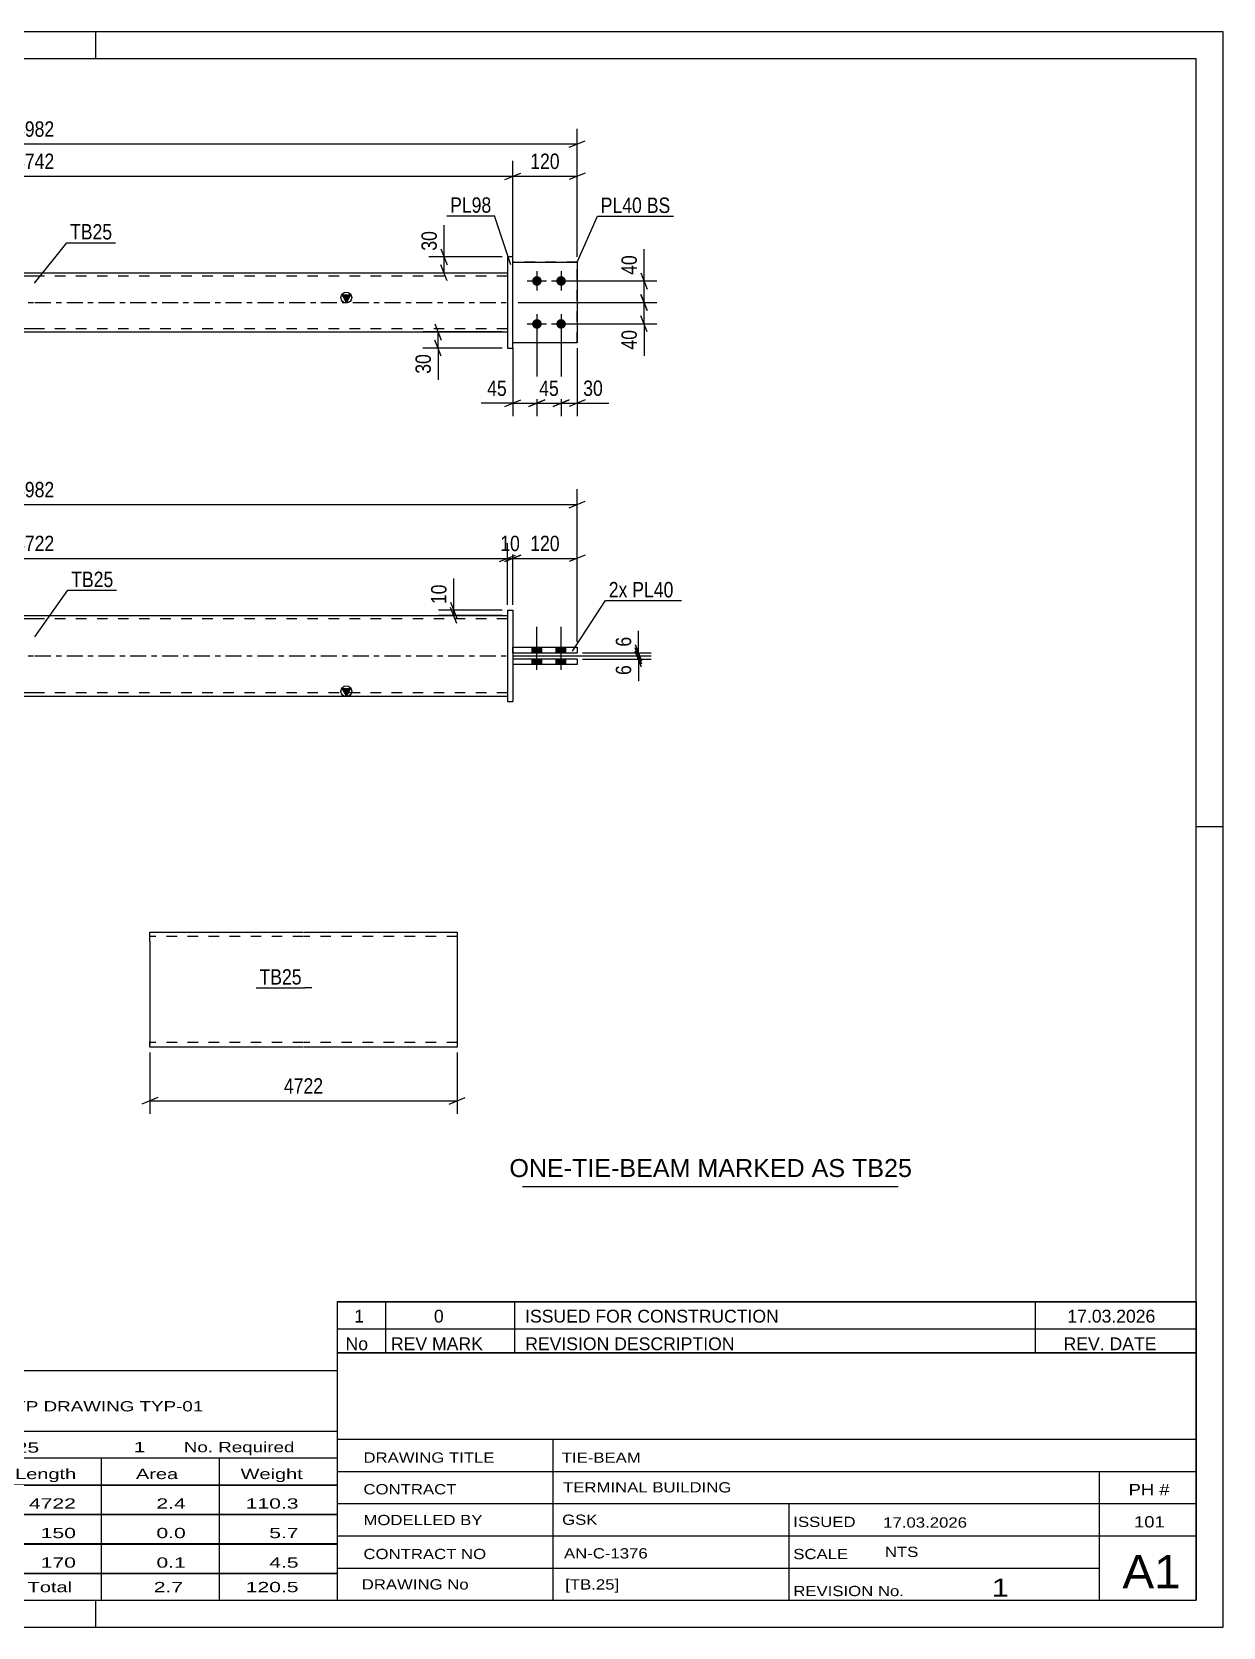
# Model space of a CAD drawing. Header units: millimetres. Extents: x 0 to 420, y 0 to 297.
# Drawn here: x 198.1 to 420, y 0 to 297 of the extents above; entities that cross this region are included whole.
import ezdxf

# ---------------------------------------------------------------- set-up
doc = ezdxf.new("R2010")
doc.units = ezdxf.units.MM
doc.linetypes.add('DXK_LINE_DOT2', pattern=[3.9198, 1.9599, -1.9599])
doc.linetypes.add('DXK_LINE_DOT3', pattern=[5.9187, 2.979, -0.9799, 0.9799, -0.9799])
doc.styles.add('Arial', font='ARIAL.TTF', dxfattribs={"height": 0.2})
doc.styles.add('Arial Narrow', font='ARIALN.TTF', dxfattribs={"height": 0.2})

# ---------------------------------------------------------------- blocks, each defined once
blk = doc.blocks.new('Unknown-585763447-1163')
at = {"color": 5, "linetype": 'Continuous'}
for p, q in [((420, 297), (0, 297)), ((210, 292), (210, 297)), ((420, 0), (420, 297)), ((415, 292), (5, 292)), ((415, 5), (415, 292)), ((420, 149), (415, 149)), ((5, 5), (415, 5)), ((210, 0), (210, 5)), ((0, 0), (420, 0))]:
    blk.add_line(p, q, dxfattribs=at)
blk = doc.blocks.new('Part-585763447-2085 - 2061')
at = {"color": 2, "linetype": 'Continuous'}
for p, q in [((286.69, 189.34), (286.69, 172.34)), ((286.69, 189.34), (287.69, 189.34)), ((287.69, 189.34), (287.69, 172.34)), ((286.69, 172.34), (287.69, 172.34))]:
    blk.add_line(p, q, dxfattribs=at)
blk = doc.blocks.new('Bolt-585763447-2069 - 2061')
at = {"linetype": 'Continuous'}
for points in [[(293.09, 182.42), (291.29, 182.42), (291.29, 181.42), (293.09, 181.42)], [(293.09, 182.42), (291.29, 182.42), (291.29, 181.42), (293.09, 181.42)], [(297.59, 182.42), (295.79, 182.42), (295.79, 181.42), (297.59, 181.42)], [(297.59, 182.42), (295.79, 182.42), (295.79, 181.42), (297.59, 181.42)], [(293.09, 180.22), (291.29, 180.22), (291.29, 179.22), (293.09, 179.22)], [(293.09, 180.22), (291.29, 180.22), (291.29, 179.22), (293.09, 179.22)], [(297.59, 180.22), (295.79, 180.22), (295.79, 179.22), (297.59, 179.22)], [(297.59, 180.22), (295.79, 180.22), (295.79, 179.22), (297.59, 179.22)]]:
    blk.add_hatch(color=1, dxfattribs=at).paths.add_polyline_path(points)
at = {"color": 1, "linetype": 'Continuous'}
for p, q in [((292.19, 178.22), (292.19, 186.22)), ((292.19, 178.22), (292.19, 186.22)), ((296.69, 178.22), (296.69, 186.22)), ((296.69, 178.22), (296.69, 186.22)), ((291.29, 181.42), (291.29, 182.42)), ((291.29, 181.42), (291.29, 182.42)), ((293.09, 181.42), (293.09, 182.42)), ((293.09, 181.42), (293.09, 182.42)), ((295.79, 181.42), (295.79, 182.42)), ((295.79, 181.42), (295.79, 182.42)), ((297.59, 181.42), (297.59, 182.42)), ((297.59, 181.42), (297.59, 182.42)), ((291.29, 179.22), (291.29, 180.22)), ((291.29, 179.22), (291.29, 180.22)), ((293.09, 179.22), (293.09, 180.22)), ((293.09, 179.22), (293.09, 180.22)), ((295.79, 179.22), (295.79, 180.22)), ((295.79, 179.22), (295.79, 180.22)), ((297.59, 179.22), (297.59, 180.22)), ((297.59, 179.22), (297.59, 180.22))]:
    blk.add_line(p, q, dxfattribs=at)
blk = doc.blocks.new('Part-585763447-2090 - 2061')
at = {"color": 2, "linetype": 'Continuous'}
for p, q in [((287.69, 182.42), (299.69, 182.42)), ((287.69, 181.42), (299.69, 181.42)), ((299.69, 182.42), (299.69, 181.42))]:
    blk.add_line(p, q, dxfattribs=at)
at = {"color": 7, "linetype": 'DXK_LINE_DOT2'}
blk.add_line((287.69, 181.42), (287.69, 182.42), dxfattribs=at)
blk = doc.blocks.new('Part-585763447-2095 - 2061')
at = {"color": 2, "linetype": 'Continuous'}
for p, q in [((299.69, 180.22), (287.69, 180.22)), ((299.69, 179.22), (287.69, 179.22)), ((299.69, 180.22), (299.69, 179.22))]:
    blk.add_line(p, q, dxfattribs=at)
at = {"color": 7, "linetype": 'DXK_LINE_DOT2'}
blk.add_line((287.69, 180.22), (287.69, 179.22), dxfattribs=at)
blk = doc.blocks.new('Part-585763447-2100 - 2061')
at = {"linetype": 'Continuous'}
blk.add_hatch(color=2, dxfattribs=at).paths.add_polyline_path([(256.69, 173.34), (255.89, 174.74), (257.49, 174.74)])
at = {"color": 2, "linetype": 'Continuous'}
for p, q in [((110.59, 188.34), (198.59, 188.34)), ((198.69, 188.34), (286.69, 188.34)), ((110.59, 173.34), (198.59, 173.34)), ((198.69, 173.34), (286.69, 173.34)), ((256.69, 173.34), (255.89, 174.74)), ((255.89, 174.74), (257.49, 174.74)), ((257.49, 174.74), (256.69, 173.34))]:
    blk.add_line(p, q, dxfattribs=at)
at = {"color": 7, "linetype": 'DXK_LINE_DOT2'}
for p, q in [((110.59, 173.34), (110.59, 188.34)), ((198.59, 187.74), (110.59, 187.74)), ((286.69, 187.74), (198.69, 187.74)), ((286.69, 188.34), (286.69, 173.34)), ((198.59, 173.94), (110.59, 173.94)), ((286.69, 173.94), (198.69, 173.94))]:
    blk.add_line(p, q, dxfattribs=at)
at = {"color": 7, "linetype": 'DXK_LINE_DOT3'}
for p, q in [((110.59, 180.84), (198.59, 180.84)), ((198.69, 180.84), (286.69, 180.84))]:
    blk.add_line(p, q, dxfattribs=at)
at = {"color": 2, "linetype": 'Continuous'}
blk.add_circle((256.69, 174.24), 1, dxfattribs=at)
blk = doc.blocks.new('Bolt-585763447-1723 - 1718')
at = {"linetype": 'Continuous'}
for points in [[(292.19, 251.53, -1), (292.19, 249.73, -1)], [(296.69, 251.53, -1), (296.69, 249.73, -1)], [(292.19, 243.53, -1), (292.19, 241.73, -1)], [(296.69, 243.53, -1), (296.69, 241.73, -1)]]:
    blk.add_hatch(color=1, dxfattribs=at).paths.add_polyline_path(points)
at = {"color": 1, "linetype": 'Continuous'}
for p, q in [((290.39, 250.63), (293.99, 250.63)), ((292.19, 252.43), (292.19, 248.83)), ((294.89, 250.63), (298.49, 250.63)), ((296.69, 252.43), (296.69, 248.83)), ((292.19, 244.43), (292.19, 240.83)), ((296.69, 244.43), (296.69, 240.83)), ((290.39, 242.63), (293.99, 242.63)), ((294.89, 242.63), (298.49, 242.63))]:
    blk.add_line(p, q, dxfattribs=at)
blk = doc.blocks.new('Part-585763447-1739 - 1718')
at = {"color": 2, "linetype": 'Continuous'}
for p, q in [((286.69, 255.13), (286.69, 238.13)), ((287.69, 255.13), (286.69, 255.13)), ((287.69, 238.13), (287.69, 255.13)), ((286.69, 238.13), (287.69, 238.13))]:
    blk.add_line(p, q, dxfattribs=at)
blk = doc.blocks.new('Part-585763447-1764 - 1718')
at = {"color": 2, "linetype": 'Continuous'}
for p, q in [((287.69, 254.13), (299.69, 254.13)), ((299.69, 254.13), (299.69, 239.13)), ((299.69, 239.13), (287.69, 239.13))]:
    blk.add_line(p, q, dxfattribs=at)
at = {"color": 7, "linetype": 'DXK_LINE_DOT2'}
blk.add_line((287.69, 239.13), (287.69, 254.13), dxfattribs=at)
blk = doc.blocks.new('Part-585763447-1769 - 1718')
at = {"color": 7, "linetype": 'DXK_LINE_DOT2'}
for p, q in [((299.69, 254.13), (287.69, 254.13)), ((287.69, 239.13), (287.69, 254.13)), ((299.69, 239.13), (299.69, 254.13)), ((299.69, 239.13), (287.69, 239.13))]:
    blk.add_line(p, q, dxfattribs=at)
blk = doc.blocks.new('Part-585763447-1774 - 1718')
at = {"linetype": 'Continuous'}
blk.add_hatch(color=2, dxfattribs=at).paths.add_polyline_path([(256.69, 246.63), (255.89, 248.03), (257.49, 248.03)])
at = {"color": 2, "linetype": 'Continuous'}
for p, q in [((110.59, 252.13), (198.59, 252.13)), ((198.69, 252.13), (286.69, 252.13)), ((256.69, 246.63), (255.89, 248.03)), ((255.89, 248.03), (257.49, 248.03)), ((257.49, 248.03), (256.69, 246.63)), ((110.59, 241.13), (198.59, 241.13)), ((198.69, 241.13), (286.69, 241.13))]:
    blk.add_line(p, q, dxfattribs=at)
at = {"color": 7, "linetype": 'DXK_LINE_DOT2'}
for p, q in [((110.59, 252.13), (110.59, 241.13)), ((198.59, 251.53), (110.59, 251.53)), ((286.69, 251.53), (198.69, 251.53)), ((286.69, 252.13), (286.69, 241.13)), ((198.59, 241.73), (110.59, 241.73)), ((286.69, 241.73), (198.69, 241.73))]:
    blk.add_line(p, q, dxfattribs=at)
at = {"color": 7, "linetype": 'DXK_LINE_DOT3'}
for p, q in [((110.59, 246.63), (198.59, 246.63)), ((198.69, 246.63), (286.69, 246.63))]:
    blk.add_line(p, q, dxfattribs=at)
at = {"color": 2, "linetype": 'Continuous'}
blk.add_circle((256.69, 247.53), 1, dxfattribs=at)
blk = doc.blocks.new('Part-585763447-1429 - 1401')
at = {"color": 2, "linetype": 'Continuous'}
for p, q in [((220.1, 127.69), (220.1, 129.4)), ((220.1, 129.4), (248.67, 129.4)), ((248.77, 129.4), (277.34, 129.4)), ((277.34, 129.4), (277.34, 129.27)), ((277.34, 129.27), (277.34, 127.69)), ((220.1, 127.69), (220.1, 109.03)), ((277.34, 127.69), (277.34, 107.98)), ((220.1, 108.11), (220.1, 109.03)), ((220.1, 107.98), (220.1, 108.11)), ((248.67, 107.98), (220.1, 107.98)), ((277.34, 107.98), (248.77, 107.98))]:
    blk.add_line(p, q, dxfattribs=at)
at = {"color": 7, "linetype": 'DXK_LINE_DOT2'}
for p, q in [((248.67, 128.55), (220.1, 128.55)), ((277.34, 128.55), (248.77, 128.55)), ((277.34, 128.9), (277.34, 127.69)), ((220.1, 109.03), (220.1, 108.48)), ((220.1, 108.83), (220.1, 108.9)), ((248.67, 108.83), (220.1, 108.83)), ((277.34, 108.83), (248.77, 108.83)), ((277.34, 108.9), (277.34, 109.03)), ((277.34, 108.83), (277.34, 108.9)), ((277.34, 108.83), (277.34, 108.9))]:
    blk.add_line(p, q, dxfattribs=at)
blk = doc.blocks.new('StraightDimension-585763447-2163 - 2061')
at = {"color": 7, "linetype": 'Continuous'}
for p, q in [((97.59, 183.4), (97.59, 211.85)), ((299.69, 183.42), (299.69, 211.85)), ((99.09, 209.6), (96.09, 208.4)), ((97.59, 209), (299.69, 209)), ((298.19, 208.4), (301.19, 209.6))]:
    blk.add_line(p, q, dxfattribs=at)
at = {"color": 0}
blk.add_wipeout([(202.89, 209.75), (202.89, 213.95), (194.38, 213.95), (194.38, 209.75)], dxfattribs=at)
at = {"color": 3, "style": 'Arial Narrow'}
blk.add_text('4982', height=2.863, dxfattribs=at).set_placement((194.98, 210.35))
blk = doc.blocks.new('StraightDimension-585763447-2146 - 2061')
at = {"color": 7, "linetype": 'Continuous'}
for p, q in [((300.69, 181.42), (313.49, 181.42)), ((310.49, 182.92), (311.69, 179.92)), ((311.69, 179.34), (310.49, 182.34)), ((311.09, 180.84), (311.09, 181.42)), ((287.69, 180.84), (313.49, 180.84))]:
    blk.add_line(p, q, dxfattribs=at)
at = {"color": 0}
blk.add_wipeout([(310.34, 184.98), (306.14, 184.98), (306.14, 181.95), (310.34, 181.95)], dxfattribs=at)
at = {"color": 7, "linetype": 'Continuous'}
blk.add_line((311.09, 181.42), (311.09, 185.5), dxfattribs=at)
blk.add_line((311.09, 181.42), (311.09, 185.5), dxfattribs=at)
at = {"color": 3, "style": 'Arial Narrow'}
blk.add_text('6', height=2.86, rotation=90.0002, dxfattribs=at).set_placement((309.74, 182.55))
blk = doc.blocks.new('StraightDimension-585763447-2746 - 2061')
at = {"color": 7, "linetype": 'Continuous'}
for p, q in [((286.19, 198.38), (289.19, 199.58)), ((287.69, 190.34), (287.69, 201.83)), ((301.19, 199.58), (298.19, 198.38)), ((299.69, 183.42), (299.69, 201.83)), ((287.69, 198.98), (299.69, 198.98))]:
    blk.add_line(p, q, dxfattribs=at)
at = {"color": 0}
blk.add_wipeout([(297.03, 199.73), (297.03, 203.93), (290.34, 203.93), (290.34, 199.73)], dxfattribs=at)
at = {"color": 3, "style": 'Arial Narrow'}
blk.add_text('120', height=2.863, dxfattribs=at).set_placement((290.94, 200.33))
blk = doc.blocks.new('StraightDimension-585763447-2120 - 2061')
at = {"color": 7, "linetype": 'Continuous'}
for p, q in [((276.09, 190.84), (277.29, 187.84)), ((285.69, 189.34), (273.84, 189.34)), ((285.69, 188.34), (273.84, 188.34)), ((277.29, 186.84), (276.09, 189.84)), ((276.69, 188.34), (276.69, 189.34))]:
    blk.add_line(p, q, dxfattribs=at)
at = {"color": 0}
blk.add_wipeout([(275.94, 194.72), (271.74, 194.72), (271.74, 189.86), (275.94, 189.86)], dxfattribs=at)
at = {"color": 7, "linetype": 'Continuous'}
blk.add_line((276.69, 189.34), (276.69, 195.24), dxfattribs=at)
blk.add_line((276.69, 189.34), (276.69, 195.24), dxfattribs=at)
at = {"color": 3, "style": 'Arial Narrow'}
blk.add_text('10', height=2.863, rotation=90.0002, dxfattribs=at).set_placement((275.34, 190.46))
blk = doc.blocks.new('StraightDimension-585763447-2130 - 2061')
at = {"color": 7, "linetype": 'Continuous'}
for p, q in [((310.49, 182.34), (311.69, 179.34)), ((311.69, 178.72), (310.49, 181.72)), ((287.69, 180.84), (313.49, 180.84)), ((300.69, 180.22), (313.49, 180.22)), ((311.09, 180.22), (311.09, 180.84))]:
    blk.add_line(p, q, dxfattribs=at)
at = {"color": 0}
blk.add_wipeout([(310.34, 179.7), (306.14, 179.7), (306.14, 176.67), (310.34, 176.67)], dxfattribs=at)
at = {"color": 7, "linetype": 'Continuous'}
blk.add_line((311.09, 180.22), (311.09, 176.14), dxfattribs=at)
blk.add_line((311.09, 180.22), (311.09, 176.14), dxfattribs=at)
at = {"color": 3, "style": 'Arial Narrow'}
blk.add_text('6', height=2.86, rotation=90.0002, dxfattribs=at).set_placement((309.74, 177.27))
blk = doc.blocks.new('StraightDimension-585763447-2747 - 2061')
at = {"color": 7, "linetype": 'Continuous'}
for p, q in [((285.19, 198.38), (288.19, 199.58)), ((289.19, 199.58), (286.19, 198.38)), ((286.69, 190.34), (286.69, 201.83)), ((287.69, 190.34), (287.69, 201.83)), ((286.69, 198.98), (287.69, 198.98))]:
    blk.add_line(p, q, dxfattribs=at)
at = {"color": 0}
blk.add_wipeout([(289.62, 199.73), (289.62, 203.93), (284.76, 203.93), (284.76, 199.73)], dxfattribs=at)
at = {"color": 3, "style": 'Arial Narrow'}
blk.add_text('10', height=2.863, dxfattribs=at).set_placement((285.36, 200.33))
blk = doc.blocks.new('StraightDimension-585763447-2748 - 2061')
at = {"color": 7, "linetype": 'Continuous'}
for p, q in [((112.09, 199.58), (109.09, 198.38)), ((110.59, 190.34), (110.59, 201.83)), ((285.19, 198.38), (288.19, 199.58)), ((286.69, 190.34), (286.69, 201.83)), ((110.59, 198.98), (286.69, 198.98))]:
    blk.add_line(p, q, dxfattribs=at)
at = {"color": 0}
blk.add_wipeout([(202.89, 199.73), (202.89, 203.93), (194.38, 203.93), (194.38, 199.73)], dxfattribs=at)
at = {"color": 3, "style": 'Arial Narrow'}
blk.add_text('4722', height=2.863, dxfattribs=at).set_placement((194.98, 200.33))
blk = doc.blocks.new('StraightDimension-585763447-1979 - 1718')
at = {"color": 7, "linetype": 'Continuous'}
for p, q in [((288.69, 246.63), (314.55, 246.63)), ((311.55, 248.13), (312.75, 245.13)), ((312.15, 242.63), (312.15, 246.63)), ((312.75, 241.13), (311.55, 244.13)), ((297.69, 242.63), (314.55, 242.63))]:
    blk.add_line(p, q, dxfattribs=at)
at = {"color": 0}
blk.add_wipeout([(311.4, 242.11), (307.2, 242.11), (307.2, 237.25), (311.4, 237.25)], dxfattribs=at)
at = {"color": 7, "linetype": 'Continuous'}
blk.add_line((312.15, 242.63), (312.15, 236.72), dxfattribs=at)
blk.add_line((312.15, 242.63), (312.15, 236.72), dxfattribs=at)
at = {"color": 3, "style": 'Arial Narrow'}
blk.add_text('40', height=2.863, rotation=90.0002, dxfattribs=at).set_placement((310.8, 237.85))
blk = doc.blocks.new('StraightDimension-585763447-2033 - 1718')
at = {"color": 7, "linetype": 'Continuous'}
for p, q in [((292.19, 241.63), (292.19, 225.48)), ((287.69, 238.13), (287.69, 225.48)), ((286.19, 227.28), (289.19, 228.48)), ((287.69, 227.88), (292.19, 227.88)), ((293.69, 228.48), (290.69, 227.28))]:
    blk.add_line(p, q, dxfattribs=at)
at = {"color": 0}
blk.add_wipeout([(287.16, 228.63), (287.16, 232.83), (282.31, 232.83), (282.31, 228.63)], dxfattribs=at)
at = {"color": 7, "linetype": 'Continuous'}
blk.add_line((287.69, 227.88), (281.78, 227.88), dxfattribs=at)
blk.add_line((287.69, 227.88), (281.78, 227.88), dxfattribs=at)
at = {"color": 3, "style": 'Arial Narrow'}
blk.add_text('45', height=2.863, dxfattribs=at).set_placement((282.91, 229.23))
blk = doc.blocks.new('StraightDimension-585763447-1816 - 1718')
at = {"color": 7, "linetype": 'Continuous'}
for p, q in [((111.09, 270.73), (108.09, 269.53)), ((109.59, 255.13), (109.59, 272.98)), ((286.19, 269.53), (289.19, 270.73)), ((287.69, 255.13), (287.69, 272.98)), ((109.59, 270.13), (287.69, 270.13))]:
    blk.add_line(p, q, dxfattribs=at)
at = {"color": 0}
blk.add_wipeout([(202.89, 270.88), (202.89, 275.08), (194.38, 275.08), (194.38, 270.88)], dxfattribs=at)
at = {"color": 3, "style": 'Arial Narrow'}
blk.add_text('4742', height=2.863, dxfattribs=at).set_placement((194.98, 271.48))
blk = doc.blocks.new('StraightDimension-585763447-1835 - 1718')
at = {"color": 7, "linetype": 'Continuous'}
for p, q in [((286.19, 269.53), (289.19, 270.73)), ((287.69, 255.13), (287.69, 272.98)), ((301.19, 270.73), (298.19, 269.53)), ((299.69, 255.13), (299.69, 272.98)), ((287.69, 270.13), (299.69, 270.13))]:
    blk.add_line(p, q, dxfattribs=at)
at = {"color": 0}
blk.add_wipeout([(297.03, 270.88), (297.03, 275.08), (290.34, 275.08), (290.34, 270.88)], dxfattribs=at)
at = {"color": 3, "style": 'Arial Narrow'}
blk.add_text('120', height=2.863, dxfattribs=at).set_placement((290.94, 271.48))
blk = doc.blocks.new('StraightDimension-585763447-1855 - 1718')
at = {"color": 7, "linetype": 'Continuous'}
for p, q in [((99.09, 276.73), (96.09, 275.53)), ((97.59, 255.13), (97.59, 278.98)), ((298.19, 275.53), (301.19, 276.73)), ((299.69, 255.13), (299.69, 278.98)), ((97.59, 276.13), (299.69, 276.13))]:
    blk.add_line(p, q, dxfattribs=at)
at = {"color": 0}
blk.add_wipeout([(202.89, 276.88), (202.89, 281.08), (194.38, 281.08), (194.38, 276.88)], dxfattribs=at)
at = {"color": 3, "style": 'Arial Narrow'}
blk.add_text('4982', height=2.863, dxfattribs=at).set_placement((194.98, 277.48))
blk = doc.blocks.new('StraightDimension-585763447-1958 - 1718')
at = {"color": 7, "linetype": 'Continuous'}
for p, q in [((285.69, 241.13), (270.93, 241.13)), ((273.18, 242.63), (274.38, 239.63)), ((273.78, 238.13), (273.78, 241.13)), ((285.69, 238.13), (270.93, 238.13)), ((274.38, 236.63), (273.18, 239.63))]:
    blk.add_line(p, q, dxfattribs=at)
at = {"color": 0}
blk.add_wipeout([(273.03, 237.61), (268.83, 237.61), (268.83, 232.75), (273.03, 232.75)], dxfattribs=at)
at = {"color": 7, "linetype": 'Continuous'}
blk.add_line((273.78, 238.13), (273.78, 232.22), dxfattribs=at)
blk.add_line((273.78, 238.13), (273.78, 232.22), dxfattribs=at)
at = {"color": 3, "style": 'Arial Narrow'}
blk.add_text('30', height=2.863, rotation=90.0002, dxfattribs=at).set_placement((272.43, 233.35))
blk = doc.blocks.new('StraightDimension-585763447-1965 - 1718')
at = {"color": 7, "linetype": 'Continuous'}
for p, q in [((274.29, 256.63), (275.49, 253.63)), ((285.69, 255.13), (272.04, 255.13)), ((275.49, 250.63), (274.29, 253.63)), ((274.89, 252.13), (274.89, 255.13)), ((199.62, 252.13), (277.29, 252.13))]:
    blk.add_line(p, q, dxfattribs=at)
at = {"color": 0}
blk.add_wipeout([(274.14, 260.51), (269.94, 260.51), (269.94, 255.66), (274.14, 255.66)], dxfattribs=at)
at = {"color": 7, "linetype": 'Continuous'}
blk.add_line((274.89, 255.13), (274.89, 261.04), dxfattribs=at)
blk.add_line((274.89, 255.13), (274.89, 261.04), dxfattribs=at)
at = {"color": 3, "style": 'Arial Narrow'}
blk.add_text('30', height=2.863, rotation=90.0002, dxfattribs=at).set_placement((273.54, 256.26))
blk = doc.blocks.new('StraightDimension-585763447-1988 - 1718')
at = {"color": 7, "linetype": 'Continuous'}
for p, q in [((297.69, 250.63), (314.55, 250.63)), ((311.55, 252.13), (312.75, 249.13)), ((312.15, 246.63), (312.15, 250.63)), ((288.69, 246.63), (314.55, 246.63)), ((312.75, 245.13), (311.55, 248.13))]:
    blk.add_line(p, q, dxfattribs=at)
at = {"color": 0}
blk.add_wipeout([(311.4, 256.01), (307.2, 256.01), (307.2, 251.16), (311.4, 251.16)], dxfattribs=at)
at = {"color": 7, "linetype": 'Continuous'}
blk.add_line((312.15, 250.63), (312.15, 256.54), dxfattribs=at)
blk.add_line((312.15, 250.63), (312.15, 256.54), dxfattribs=at)
at = {"color": 3, "style": 'Arial Narrow'}
blk.add_text('40', height=2.863, rotation=90.0002, dxfattribs=at).set_placement((310.8, 251.76))
blk = doc.blocks.new('StraightDimension-585763447-1998 - 1718')
at = {"color": 7, "linetype": 'Continuous'}
for p, q in [((296.69, 241.63), (296.69, 225.48)), ((299.69, 238.13), (299.69, 225.48)), ((295.19, 227.28), (298.19, 228.48)), ((296.69, 227.88), (299.69, 227.88)), ((301.19, 228.48), (298.19, 227.28))]:
    blk.add_line(p, q, dxfattribs=at)
at = {"color": 0}
blk.add_wipeout([(305.07, 228.63), (305.07, 232.83), (300.21, 232.83), (300.21, 228.63)], dxfattribs=at)
at = {"color": 7, "linetype": 'Continuous'}
blk.add_line((299.69, 227.88), (305.59, 227.88), dxfattribs=at)
blk.add_line((299.69, 227.88), (305.59, 227.88), dxfattribs=at)
at = {"color": 3, "style": 'Arial Narrow'}
blk.add_text('30', height=2.863, dxfattribs=at).set_placement((300.81, 229.23))
blk = doc.blocks.new('StraightDimension-585763447-2017 - 1718')
at = {"color": 7, "linetype": 'Continuous'}
for p, q in [((292.19, 241.63), (292.19, 225.48)), ((296.69, 241.63), (296.69, 225.48)), ((290.69, 227.28), (293.69, 228.48)), ((292.19, 227.88), (296.69, 227.88)), ((298.19, 228.48), (295.19, 227.28))]:
    blk.add_line(p, q, dxfattribs=at)
at = {"color": 0}
blk.add_wipeout([(296.87, 228.63), (296.87, 232.83), (292.01, 232.83), (292.01, 228.63)], dxfattribs=at)
at = {"color": 3, "style": 'Arial Narrow'}
blk.add_text('45', height=2.863, dxfattribs=at).set_placement((292.61, 229.23))
blk = doc.blocks.new('StraightDimension-585763447-1437 - 1401')
at = {"color": 7, "linetype": 'Continuous'}
for p, q in [((220.1, 106.98), (220.1, 95.58)), ((277.34, 106.98), (277.34, 95.58)), ((221.6, 98.58), (218.6, 97.38)), ((275.84, 97.38), (278.84, 98.58)), ((220.1, 97.98), (277.34, 97.98))]:
    blk.add_line(p, q, dxfattribs=at)
at = {"color": 0}
blk.add_wipeout([(252.98, 98.73), (252.98, 102.93), (244.46, 102.93), (244.46, 98.73)], dxfattribs=at)
at = {"color": 3, "style": 'Arial Narrow'}
blk.add_text('4722', height=2.863, dxfattribs=at).set_placement((245.06, 99.33))
blk = doc.blocks.new('Unknown-585763447-2942')
at = {"color": 7, "linetype": 'Continuous'}
for p, q in [((255, 51.05), (255, 5)), ((255, 51.05), (415, 51.05)), ((415, 51), (415, 5)), ((255, 35), (415, 35)), ((295.14, 35), (295.14, 5)), ((255, 29), (415, 29)), ((397, 5.05), (397, 29.05)), ((255, 23), (415, 23)), ((339.14, 23), (339.14, 5)), ((255, 17), (415, 17)), ((255, 11), (397, 11)), ((255, 5), (415, 5))]:
    blk.add_line(p, q, dxfattribs=at)
at = {"color": 7, "style": 'Arial Narrow'}
for s, height, width, p in [('DRAWING TITLE', 1.9089, 1.425378, (259.88, 30.61)), ('TIE-BEAM', 1.909, 1.425378, (296.81, 30.59)), ('TERMINAL BUILDING', 1.9089, 1.425378, (297.06, 25.07)), ('CONTRACT', 1.909, 1.425378, (259.88, 24.71)), ('MODELLED BY', 1.9089, 1.425378, (259.88, 18.98)), ('GSK', 1.909, 1.425378, (296.88, 19.04)), ('ISSUED', 1.909, 1.425378, (339.94, 18.64)), ('17.03.2026', 1.909, 1.425378, (356.69, 18.52)), ('CONTRACT NO', 1.9089, 1.425378, (259.88, 12.66)), ('AN-C-1376', 1.909, 1.425378, (297.23, 12.78)), ('SCALE', 1.909, 1.425378, (339.94, 12.65)), ('A1', 6.204, 1.25, (401.24, 7.2)), ('DRAWING No', 1.909, 1.425378, (259.56, 7)), ('[TB.25]', 1.909, 1.425378, (297.46, 6.99)), ('1', 3.34, 1.5, (376.91, 5.68)), ('REVISION No.', 1.9089, 1.425378, (339.94, 5.77))]:
    blk.add_text(s, height=height, dxfattribs=dict(at, width=width)).set_placement(p)
at = {"color": 7, "linetype": 'Continuous', "style": 'Arial Narrow'}
for s, height, width, p in [('PH #', 2.1, 1.42538, (402.4, 24.55)), ('101', 2.1, 1.42538, (403.41, 18.55)), ('NTS', 1.909, 1.425378, (357, 13.05))]:
    blk.add_text(s, height=height, dxfattribs=dict(at, width=width)).set_placement(p)
blk = doc.blocks.new('Unknown-585763447-2943')
at = {"color": 7, "linetype": 'Continuous'}
for p, q in [((255, 60.55), (415, 60.55)), ((415, 60.55), (255, 60.55)), ((255, 60.55), (255, 55.55)), ((264, 60.55), (264, 55.55)), ((288, 60.55), (288, 55.55)), ((385, 60.55), (385, 55.55)), ((415, 60.55), (415, 55.55)), ((255, 55.55), (415, 55.55)), ((255, 55.55), (255, 51.05)), ((255, 55.55), (415, 55.55)), ((264, 55.55), (264, 51.05)), ((288, 55.55), (288, 51.05)), ((385, 55.55), (385, 51.05)), ((415, 55.55), (415, 51.05)), ((415, 51.05), (255, 51.05))]:
    blk.add_line(p, q, dxfattribs=at)
at = {"color": 7, "linetype": 'Continuous', "style": 'Arial Narrow'}
for s, height, width, p in [('1', 2.39, 1.196471, (258.16, 56.7)), ('0', 2.39, 1.196471, (273, 56.7)), ('ISSUED FOR CONSTRUCTION', 2.3861, 1.196471, (290, 56.7)), ('17.03.2026', 2.386, 1.196471, (391, 56.7)), ('No', 2.386, 1.2, (256.54, 51.55)), ('REV MARK', 2.386, 1.2, (265, 51.55)), ('REVISION DESCRIPTION', 2.3861, 1.2, (290, 51.55)), ('REV. DATE', 2.386, 1.2, (390.28, 51.55))]:
    blk.add_text(s, height=height, dxfattribs=dict(at, width=width)).set_placement(p)
blk = doc.blocks.new('Unknown-585763447-2944')
at = {"color": 7, "linetype": 'Continuous'}
for p, q in [((95, 47.75), (255, 47.75)), ((95, 36.5), (95, 47.75)), ((255, 47.75), (255, 36.5)), ((95, 36.5), (255, 36.5)), ((95, 36.5), (95, 31.5)), ((255, 36.5), (255, 31.5)), ((95, 31.5), (255, 31.5)), ((95, 31.5), (95, 26.5)), ((119, 31.5), (119, 26.5)), ((154.5, 31.5), (154.5, 26.5)), ((180.5, 31.5), (180.5, 26.5)), ((193.5, 31.5), (193.5, 26.5)), ((211, 31.5), (211, 26.5)), ((233, 31.5), (233, 26.5)), ((255, 31.5), (255, 26.5)), ((95, 26.5), (255, 26.5)), ((95, 26.45), (95, 21.05)), ((95, 26.45), (255, 26.45)), ((119, 26.5), (119, 21)), ((154.5, 26.5), (154.5, 21)), ((180.5, 26.5), (180.5, 21)), ((193.5, 26.5), (193.5, 21)), ((211, 26.5), (211, 21)), ((233, 26.5), (233, 21)), ((255, 26.45), (255, 21.05)), ((95, 21.05), (255, 21.05)), ((95, 20.95), (95, 15.55)), ((95, 20.95), (255, 20.95)), ((119, 21), (119, 15.5)), ((154.5, 21), (154.5, 15.5)), ((180.5, 21), (180.5, 15.5)), ((193.5, 21), (193.5, 15.5)), ((211, 21), (211, 15.5)), ((233, 21), (233, 15.5)), ((255, 20.95), (255, 15.55)), ((95, 15.55), (255, 15.55)), ((95, 15.45), (95, 10.05)), ((95, 15.45), (255, 15.45)), ((119, 15.5), (119, 10)), ((154.5, 15.5), (154.5, 10)), ((180.5, 15.5), (180.5, 10)), ((193.5, 15.5), (193.5, 10)), ((211, 15.5), (211, 10)), ((233, 15.5), (233, 10)), ((255, 15.45), (255, 10.05)), ((95, 10.05), (255, 10.05)), ((95, 10), (255, 10)), ((95, 10), (95, 5)), ((211, 10), (211, 5)), ((233, 10), (233, 5)), ((255, 10), (255, 5)), ((95, 5), (255, 5))]:
    blk.add_line(p, q, dxfattribs=at)
at = {"color": 7, "style": 'Arial Narrow'}
for s, height, width, p in [('GENERAL NOTES & WELD DETAILS :', 2.8633, 1.4, (96.15, 40.06)), ('REFER TYP DRAWING TYP-01', 1.9089, 1.6, (179.7, 40.16)), ("MATERIAL LIST FOR ASSEMBLY MK'D", 1.9089, 1.6, (96.15, 32.56)), ('TB25', 1.909, 1.794707, (190.1, 32.47)), ('1', 1.91, 1.794707, (217.08, 32.56)), ('No. Required', 1.9089, 1.6, (226.41, 32.56)), ('Mark', 1.909, 1.7, (96.34, 27.5)), ('Profile', 1.909, 1.7, (129.41, 27.5)), ('Material', 1.909, 1.7, (159.54, 27.56)), ('No.', 1.909, 1.7, (184.5, 27.56)), ('Length', 1.909, 1.7, (195, 27.56)), ('Area', 1.909, 1.7, (217.5, 27.56)), ('Weight', 1.909, 1.7, (237, 27.56))]:
    blk.add_text(s, height=height, dxfattribs=dict(at, width=width)).set_placement(p)
at = {"color": 7, "linetype": 'Continuous', "style": 'Arial Narrow'}
for s, height, width, p in [('TB25', 1.909, 1.794707, (96.5, 22.06)), ('RHS150*110*6', 1.9089, 1.794707, (121, 22.06)), ('E350', 1.909, 1.794707, (160.74, 22.06)), ('1', 1.91, 1.794707, (184.86, 22.06)), ('4722', 1.909, 1.794707, (197.58, 22.06)), ('2.4', 1.909, 1.794707, (221.32, 22.06)), ('110.3', 1.909, 1.794707, (237.96, 22.06)), ('PL40', 1.909, 1.794707, (96.5, 16.56)), ('PL10*120', 1.909, 1.794707, (121, 16.56)), ('E350', 1.909, 1.794707, (160.74, 16.56)), ('4', 1.91, 1.794707, (184.86, 16.56)), ('150', 1.909, 1.794707, (199.77, 16.56)), ('0.0', 1.909, 1.794707, (221.32, 16.56)), ('5.7', 1.909, 1.794707, (242.33, 16.56)), ('PL98', 1.909, 1.794707, (96.5, 11.06)), ('PL10*170', 1.909, 1.794707, (121, 11.06)), ('E350', 1.909, 1.794707, (160.74, 11.06)), ('2', 1.91, 1.794707, (184.86, 11.06)), ('170', 1.909, 1.794707, (199.77, 11.06)), ('0.1', 1.909, 1.794707, (221.32, 11.06)), ('4.5', 1.909, 1.794707, (242.33, 11.06)), ('Total', 1.909, 1.7, (197.33, 6.5)), ('2.7', 1.909, 1.794707, (220.83, 6.5)), ('120.5', 1.909, 1.794707, (237.96, 6.5))]:
    blk.add_text(s, height=height, dxfattribs=dict(at, width=width)).set_placement(p)
blk = doc.blocks.new('Unknown-585763447-2945')
at = {"color": 7, "linetype": 'Continuous'}
blk.add_line((289.5, 82.05), (359.5, 82.05), dxfattribs=at)
at = {"color": 7, "style": 'Arial'}
blk.add_text('ONE-TIE-BEAM MARKED AS TB25', height=3.3428, dxfattribs=at).set_placement((287.06, 83.8))
blk = doc.blocks.new('Mark-585763447-2096 - 2061')
at = {"color": 0}
blk.add_wipeout([(213.3, 193.64), (213.3, 196.64), (205.44, 196.64), (205.44, 193.64)], dxfattribs=at)
blk.add_wipeout([(213.3, 193.64), (213.3, 196.64), (205.44, 196.64), (205.44, 193.64)], dxfattribs=at)
at = {"color": 30, "linetype": 'Continuous'}
for p, q in [((198.66, 184.36), (204.84, 193.04)), ((204.84, 193.04), (213.9, 193.04))]:
    blk.add_line(p, q, dxfattribs=at)
at = {"color": 3, "style": 'Arial Narrow'}
blk.add_text('TB25', height=2.863, dxfattribs=at).set_placement((205.44, 193.64))
blk = doc.blocks.new('MarkSet-585763447-2285 - 2061')
at = {"color": 0}
blk.add_wipeout([(309.05, 191.72), (309.05, 194.72), (305.57, 194.72), (305.57, 191.72)], dxfattribs=at)
blk.add_wipeout([(309.05, 191.72), (309.05, 194.72), (305.57, 194.72), (305.57, 191.72)], dxfattribs=at)
at = {"color": 30, "linetype": 'Continuous'}
blk.add_line((298.84, 181.7), (304.97, 191.12), dxfattribs=at)
at = {"color": 0}
blk.add_wipeout([(317.62, 191.72), (317.62, 194.72), (309.95, 194.72), (309.95, 191.72)], dxfattribs=at)
blk.add_wipeout([(317.62, 191.72), (317.62, 194.72), (309.95, 194.72), (309.95, 191.72)], dxfattribs=at)
at = {"color": 30, "linetype": 'Continuous'}
blk.add_line((304.97, 191.12), (319.12, 191.12), dxfattribs=at)
at = {"color": 3, "style": 'Arial Narrow'}
for s, p in [('2x', (305.57, 191.72)), ('PL40', (309.95, 191.72))]:
    blk.add_text(s, height=2.863, dxfattribs=at).set_placement(p)
blk = doc.blocks.new('Mark-585763447-1735 - 1718')
at = {"color": 0}
blk.add_wipeout([(283.7, 263.33), (283.7, 266.33), (276.02, 266.33), (276.02, 263.33)], dxfattribs=at)
blk.add_wipeout([(283.7, 263.33), (283.7, 266.33), (276.02, 266.33), (276.02, 263.33)], dxfattribs=at)
at = {"color": 30, "linetype": 'Continuous'}
for p in [(275.42, 262.73), (287.36, 253.63)]:
    blk.add_line(p, (284.3, 262.73), dxfattribs=at)
at = {"color": 3, "style": 'Arial Narrow'}
blk.add_text('PL98', height=2.863, dxfattribs=at).set_placement((276.02, 263.33))
blk = doc.blocks.new('Mark-585763447-1770 - 1718')
at = {"color": 0}
blk.add_wipeout([(213.08, 258.35), (213.08, 261.35), (205.22, 261.35), (205.22, 258.35)], dxfattribs=at)
blk.add_wipeout([(213.08, 258.35), (213.08, 261.35), (205.22, 261.35), (205.22, 258.35)], dxfattribs=at)
at = {"color": 30, "linetype": 'Continuous'}
for p, q in [((198.6, 250.22), (204.62, 257.75)), ((204.62, 257.75), (213.68, 257.75))]:
    blk.add_line(p, q, dxfattribs=at)
at = {"color": 3, "style": 'Arial Narrow'}
blk.add_text('TB25', height=2.863, dxfattribs=at).set_placement((205.22, 258.35))
blk = doc.blocks.new('MarkSet-585763447-2052 - 1718')
at = {"color": 0}
blk.add_wipeout([(311.75, 263.29), (311.75, 266.29), (304.07, 266.29), (304.07, 263.29)], dxfattribs=at)
blk.add_wipeout([(311.75, 263.29), (311.75, 266.29), (304.07, 266.29), (304.07, 263.29)], dxfattribs=at)
at = {"color": 30, "linetype": 'Continuous'}
blk.add_line((299.69, 254.13), (303.47, 262.69), dxfattribs=at)
at = {"color": 0}
blk.add_wipeout([(317.03, 263.29), (317.03, 266.29), (312.65, 266.29), (312.65, 263.29)], dxfattribs=at)
blk.add_wipeout([(317.03, 263.29), (317.03, 266.29), (312.65, 266.29), (312.65, 263.29)], dxfattribs=at)
at = {"color": 30, "linetype": 'Continuous'}
blk.add_line((303.47, 262.69), (317.63, 262.69), dxfattribs=at)
at = {"color": 3, "style": 'Arial Narrow'}
for s, p in [('PL40', (304.07, 263.29)), ('BS', (312.65, 263.29))]:
    blk.add_text(s, height=2.863, dxfattribs=at).set_placement(p)
blk = doc.blocks.new('Mark-585763447-1424 - 1401')
at = {"color": 0}
blk.add_wipeout([(248.36, 119.63), (248.36, 122.63), (240.51, 122.63), (240.51, 119.63)], dxfattribs=at)
blk.add_wipeout([(248.36, 119.63), (248.36, 122.63), (240.51, 122.63), (240.51, 119.63)], dxfattribs=at)
at = {"color": 30, "linetype": 'Continuous'}
for p in [(239.91, 119.03), (250.25, 119.03)]:
    blk.add_line(p, (248.96, 119.03), dxfattribs=at)
at = {"color": 3, "style": 'Arial Narrow'}
blk.add_text('TB25', height=2.863, dxfattribs=at).set_placement((240.51, 119.63))

msp = doc.modelspace()

# ---------------------------------------------------------------- block references
for name in ['Unknown-585763447-1163', 'Part-585763447-1739 - 1718', 'Part-585763447-1764 - 1718', 'Part-585763447-1769 - 1718', 'Part-585763447-1774 - 1718', 'Bolt-585763447-1723 - 1718', 'Part-585763447-2100 - 2061', 'Part-585763447-2085 - 2061', 'Bolt-585763447-2069 - 2061', 'Part-585763447-2090 - 2061', 'Part-585763447-2095 - 2061', 'Part-585763447-1429 - 1401', 'Unknown-585763447-2945', 'Unknown-585763447-2943', 'Unknown-585763447-2942', 'Unknown-585763447-2944']:
    msp.add_blockref(name, (0, 0))

# ---------------------------------------------------------------- next in the draw order: block references
for name in ['StraightDimension-585763447-1816 - 1718', 'StraightDimension-585763447-1979 - 1718', 'StraightDimension-585763447-2163 - 2061', 'Mark-585763447-1424 - 1401', 'StraightDimension-585763447-1437 - 1401']:
    msp.add_blockref(name, (0, 0))

# ---------------------------------------------------------------- next in the draw order: block references
for name in ['StraightDimension-585763447-1835 - 1718', 'StraightDimension-585763447-2033 - 1718', 'StraightDimension-585763447-1998 - 1718', 'StraightDimension-585763447-2146 - 2061']:
    msp.add_blockref(name, (0, 0))

# ---------------------------------------------------------------- next in the draw order: block references
for name in ['StraightDimension-585763447-1855 - 1718', 'StraightDimension-585763447-1958 - 1718', 'StraightDimension-585763447-2017 - 1718', 'StraightDimension-585763447-2746 - 2061']:
    msp.add_blockref(name, (0, 0))

# ---------------------------------------------------------------- next in the draw order: block references
for name in ['StraightDimension-585763447-1965 - 1718', 'StraightDimension-585763447-1988 - 1718', 'StraightDimension-585763447-2120 - 2061', 'StraightDimension-585763447-2130 - 2061']:
    msp.add_blockref(name, (0, 0))

# ---------------------------------------------------------------- next in the draw order: block references
for name in ['Mark-585763447-1735 - 1718', 'MarkSet-585763447-2052 - 1718', 'Mark-585763447-1770 - 1718', 'StraightDimension-585763447-2747 - 2061', 'MarkSet-585763447-2285 - 2061']:
    msp.add_blockref(name, (0, 0))

# ---------------------------------------------------------------- next in the draw order: block references
msp.add_blockref('StraightDimension-585763447-2748 - 2061', (0, 0))

# ---------------------------------------------------------------- next in the draw order: block references
msp.add_blockref('Mark-585763447-2096 - 2061', (0, 0))

doc.saveas('drawing.dxf')
